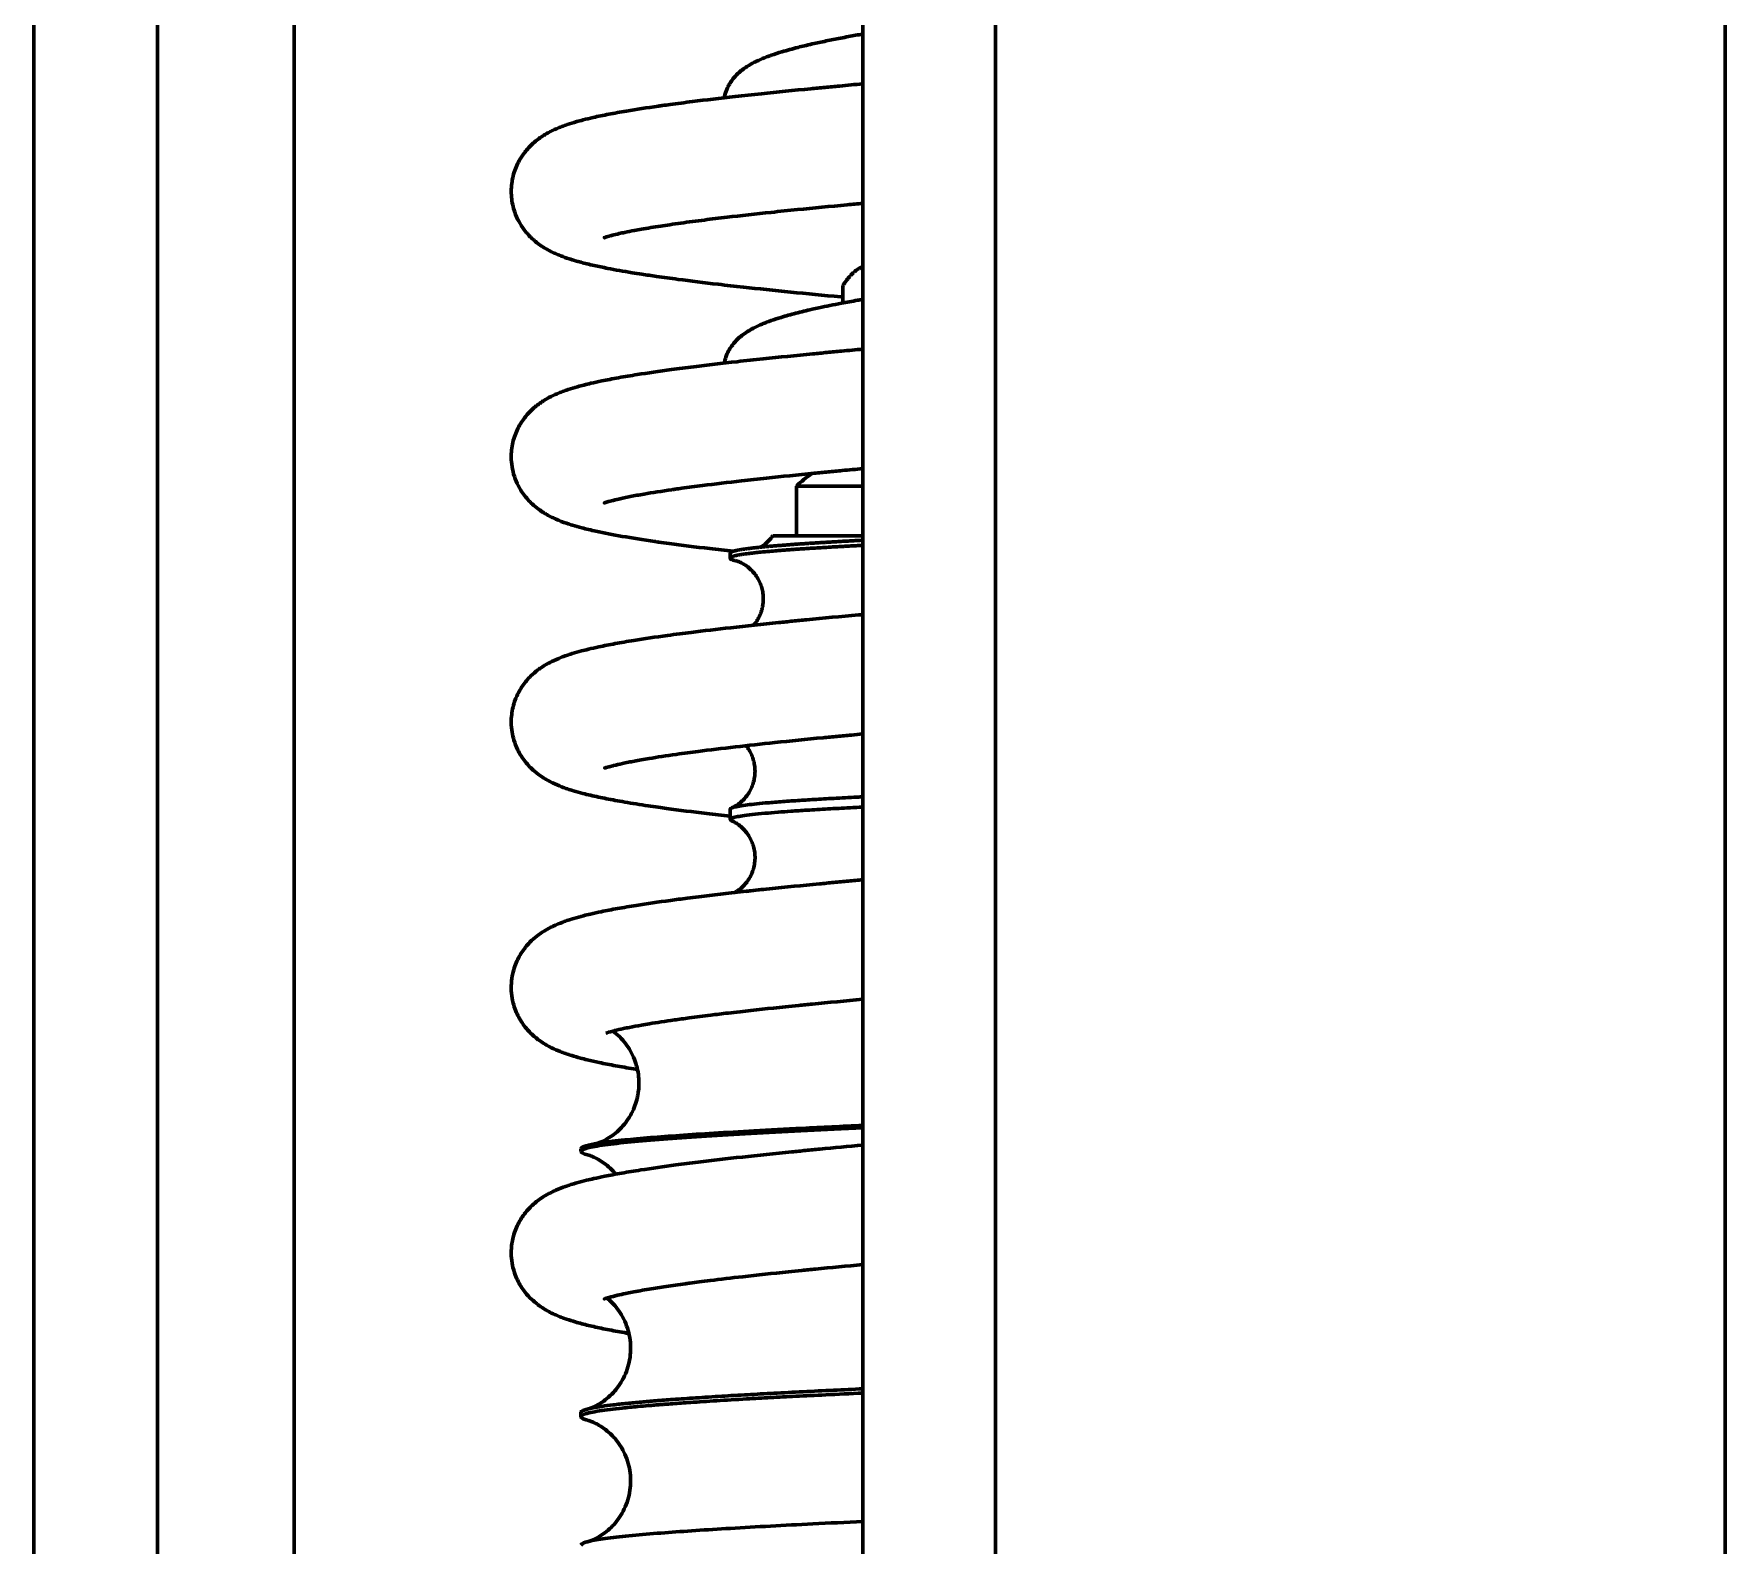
# Model space of a CAD drawing. Header units: millimetres. Extents: x 0 to 840, y 0 to 594.
# Drawn here: x 233.069 to 236.469, y 421.966 to 425.004 of the extents above; entities that cross this region are included whole.
import ezdxf

# ---------------------------------------------------------------- set-up
doc = ezdxf.new("R2010")
doc.units = ezdxf.units.MM
doc.linetypes.add('K5LT_BASIC', pattern=[0])
doc.layers.add('Системный слой', color=7, linetype='Continuous')

msp = doc.modelspace()

# ---------------------------------------------------------------- linework, layer by layer
at = {"layer": 'Системный слой', "color": 5, "linetype": 'K5LT_BASIC', "lineweight": 60, "true_color": 0x0000ff}
for p, q in [((236.46886, 512.31632), (236.46886, 411.74583)), ((235.00219, 512.30589), (235.00219, 411.73474)), ((233.06929, 445.75139), (233.06929, 413.77201)), ((233.31772, 445.75139), (233.31772, 413.77201)), ((233.59245, 413.73968), (233.59245, 445.75139)), ((234.73553, 445.61806), (234.73553, 413.95986)), ((234.73553, 424.53627), (234.72726, 424.53149)), ((234.69546, 424.49756), (234.69546, 424.4626)), ((234.60219, 424.09462), (234.60219, 423.99462)), ((234.60219, 424.09462), (234.73553, 424.09462)), ((234.73553, 423.99462), (234.55441, 423.99462)), ((234.46886, 423.95962), (234.46886, 423.94961)), ((234.46886, 423.44491), (234.46886, 423.42433)), ((234.16886, 422.76233), (234.16886, 422.75705)), ((234.16886, 422.23218), (234.16886, 422.22372))]:
    msp.add_line(p, q, dxfattribs=at)
for centre, radius, start, end in [((234.76043, 423.93), 0.22834, 123.75279, 133.8685), ((234.62687, 422.28491), 1.00298, 94.89935, 97.24787), ((234.18329, 421.95403), 0.01844, 93.68512, 141.45994)]:
    msp.add_arc(centre, radius, start, end, dxfattribs=at)
for points, knots in [([(234.73553, 425.00326), (234.72572, 425.00153), (234.71614, 424.99981), (234.70152, 424.99709), (234.69631, 424.9961), (234.68603, 424.99412), (234.68096, 424.99313), (234.67128, 424.9912), (234.66665, 424.99026), (234.65724, 424.98831), (234.65248, 424.9873), (234.64312, 424.98528), (234.63853, 424.98426), (234.62855, 424.98201), (234.62321, 424.98076), (234.61368, 424.97848), (234.60947, 424.97744), (234.59387, 424.97349), (234.58308, 424.97053), (234.5655, 424.96524), (234.55839, 424.96294), (234.54839, 424.95942), (234.54529, 424.95829), (234.53658, 424.95496), (234.53112, 424.9527), (234.5232, 424.94909), (234.5206, 424.94785), (234.51276, 424.94389), (234.50771, 424.94107), (234.50047, 424.93641), (234.49822, 424.93487), (234.49394, 424.93175), (234.49183, 424.93011), (234.48613, 424.92535), (234.4827, 424.92216), (234.47728, 424.91621), (234.47563, 424.91426), (234.47222, 424.90983), (234.47067, 424.90762), (234.46763, 424.90285), (234.46619, 424.90033), (234.46293, 424.89394), (234.46106, 424.88946), (234.4588, 424.88255), (234.45793, 424.87933), (234.45722, 424.87596), (234.45713, 424.87552), (234.45705, 424.87509)], [18.2250914, 18.2250914, 18.2250914, 18.2250914, 18.7706793, 18.7706793, 19.0807704, 19.0807704, 19.3916881, 19.3916881, 19.6856801, 19.6856801, 19.9988883, 19.9988883, 20.3127203, 20.3127203, 20.6943645, 20.6943645, 21.0098802, 21.0098802, 21.8880839, 21.8880839, 22.5364101, 22.5364101, 22.8405177, 22.8405177, 23.400295, 23.400295, 23.6827074, 23.6827074, 24.2424847, 24.2424847, 24.4876007, 24.4876007, 24.7217422, 24.7217422, 25.1247771, 25.1247771, 25.3267617, 25.3267617, 25.5213379, 25.5213379, 25.7110025, 25.7110025, 25.9934658, 25.9934658, 26.1792632, 26.1792632, 26.2062034, 26.2062034, 26.2062034, 26.2062034]), ([(234.69546, 424.47443), (234.69403, 424.47456), (234.69261, 424.4747), (234.6566, 424.47807), (234.623, 424.4813), (234.55757, 424.48785), (234.52578, 424.49116), (234.4868, 424.49541), (234.4783, 424.49636), (234.46149, 424.49824), (234.45318, 424.49919), (234.41651, 424.50344), (234.38954, 424.50675), (234.35672, 424.51106), (234.34941, 424.51204), (234.33506, 424.51401), (234.32801, 424.51499), (234.31084, 424.51745), (234.3009, 424.51893), (234.28469, 424.52143), (234.27829, 424.52245), (234.25453, 424.52633), (234.23818, 424.52922), (234.21349, 424.53405), (234.20443, 424.53593), (234.19086, 424.53896), (234.18603, 424.54009), (234.17299, 424.54328), (234.16502, 424.54539), (234.15336, 424.54879), (234.1491, 424.5501), (234.1394, 424.55327), (234.13412, 424.55512), (234.12464, 424.55884), (234.12138, 424.56019), (234.11436, 424.56332), (234.1109, 424.56496), (234.10109, 424.57), (234.09425, 424.57394), (234.08415, 424.58098), (234.08082, 424.58348), (234.07514, 424.58817), (234.0728, 424.59023), (234.06811, 424.59465), (234.06577, 424.597), (234.0605, 424.60272), (234.05758, 424.6062), (234.05092, 424.61507), (234.04727, 424.62069), (234.0409, 424.63262), (234.03819, 424.6387), (234.03426, 424.65001), (234.03286, 424.65493), (234.03065, 424.66508), (234.02986, 424.67023), (234.02891, 424.68065), (234.02876, 424.6859), (234.0291, 424.69633), (234.02961, 424.70155), (234.03121, 424.71174), (234.03235, 424.71682), (234.03511, 424.72651), (234.0368, 424.73129), (234.0406, 424.7404), (234.04274, 424.74479), (234.04823, 424.75463), (234.05171, 424.75987), (234.05607, 424.76559), (234.0568, 424.76651), (234.06038, 424.77097), (234.06341, 424.77435), (234.06933, 424.7804), (234.07252, 424.78336), (234.07859, 424.78856), (234.0818, 424.79106), (234.08801, 424.79558), (234.09108, 424.79763), (234.09741, 424.80159), (234.10026, 424.80323), (234.10937, 424.80819), (234.11463, 424.81067), (234.12343, 424.81448), (234.12702, 424.81593), (234.13399, 424.81859), (234.13771, 424.81993), (234.14772, 424.82332), (234.15396, 424.82524), (234.16467, 424.82828), (234.16903, 424.82946), (234.17989, 424.83226), (234.18668, 424.8339), (234.19872, 424.83662), (234.20371, 424.8377), (234.21411, 424.83987), (234.21949, 424.84095), (234.23618, 424.84418), (234.24803, 424.84632), (234.2803, 424.85178), (234.30166, 424.85507), (234.32719, 424.8587), (234.32975, 424.85906), (234.33748, 424.86014), (234.34272, 424.86086), (234.35528, 424.86256), (234.36268, 424.86354), (234.37771, 424.8655), (234.38536, 424.86647), (234.42017, 424.87082), (234.44883, 424.87418), (234.48756, 424.87849), (234.49623, 424.87944), (234.51377, 424.88133), (234.52265, 424.88228), (234.56341, 424.88657), (234.59658, 424.88991), (234.6404, 424.89416), (234.64994, 424.89508), (234.66917, 424.89692), (234.67885, 424.89783), (234.70406, 424.90019), (234.7197, 424.90164), (234.73553, 424.90309)], [18.3227417, 18.3227417, 18.3227417, 18.3227417, 18.3704498, 18.3704498, 19.5308546, 19.5308546, 20.7141117, 20.7141117, 21.0499595, 21.0499595, 21.3875521, 21.3875521, 22.5628634, 22.5628634, 22.9081862, 22.9081862, 23.2544002, 23.2544002, 23.7702593, 23.7702593, 24.121159, 24.121159, 25.1051267, 25.1051267, 25.7155333, 25.7155333, 26.0677305, 26.0677305, 26.6781372, 26.6781372, 27.0145441, 27.0145441, 27.4781001, 27.4781001, 27.7623709, 27.7623709, 28.0340049, 28.0340049, 28.524361, 28.524361, 28.7493944, 28.7493944, 28.9053048, 28.9053048, 29.0600251, 29.0600251, 29.2570405, 29.2570405, 29.5253406, 29.5253406, 29.7722772, 29.7722772, 29.9532588, 29.9532588, 30.1326173, 30.1326173, 30.3114786, 30.3114786, 30.4909698, 30.4909698, 30.6722447, 30.6722447, 30.8565122, 30.8565122, 31.0442556, 31.0442556, 31.2976358, 31.2976358, 31.3478232, 31.3478232, 31.545449, 31.545449, 31.7458628, 31.7458628, 31.9535117, 31.9535117, 32.1703858, 32.1703858, 32.3991329, 32.3991329, 32.8391563, 32.8391563, 33.1213735, 33.1213735, 33.4218591, 33.4218591, 33.9374021, 33.9374021, 34.27295, 34.27295, 34.7733619, 34.7733619, 35.1232088, 35.1232088, 35.476828, 35.476828, 36.1973801, 36.1973801, 37.3423878, 37.3423878, 37.4689518, 37.4689518, 37.7220798, 37.7220798, 38.06792, 38.06792, 38.4122504, 38.4122504, 39.608677, 39.608677, 39.9478688, 39.9478688, 40.2858801, 40.2858801, 41.4815674, 41.4815674, 41.8106897, 41.8106897, 42.1386795, 42.1386795, 42.6575519, 42.6575519, 42.6575519, 42.6575519]), ([(234.21625, 424.59392), (234.21622, 424.5939), (234.21542, 424.59355), (234.21595, 424.59377), (234.21632, 424.59391), (234.21838, 424.59467), (234.22176, 424.59579), (234.22734, 424.5974), (234.22969, 424.59805), (234.23615, 424.59974), (234.24078, 424.60087), (234.24956, 424.60287), (234.25325, 424.60368), (234.26301, 424.60573), (234.26945, 424.60701), (234.28099, 424.60918), (234.28582, 424.61005), (234.30266, 424.61302), (234.31548, 424.61512), (234.33524, 424.61816), (234.34134, 424.61908), (234.36195, 424.62209), (234.37715, 424.62419), (234.40096, 424.62733), (234.40891, 424.62836), (234.42436, 424.63031), (234.43181, 424.63123), (234.44699, 424.63308), (234.45472, 424.634), (234.49049, 424.63821), (234.52015, 424.6415), (234.55991, 424.64571), (234.56864, 424.64662), (234.58629, 424.64844), (234.5952, 424.64935), (234.6363, 424.6535), (234.66969, 424.65674), (234.71451, 424.66095), (234.72497, 424.66193), (234.73553, 424.6629)], [0, 0, 0, 0, 0.310829, 0.310829, 0.6247213, 0.6247213, 1.3463497, 1.3463497, 1.702406, 1.702406, 2.2923507, 2.2923507, 2.6843801, 2.6843801, 3.2743247, 3.2743247, 3.6725593, 3.6725593, 4.5995204, 4.5995204, 4.9969818, 4.9969818, 5.9023564, 5.9023564, 6.3404874, 6.3404874, 6.7334381, 6.7334381, 7.1255579, 7.1255579, 8.5173905, 8.5173905, 8.9022573, 8.9022573, 9.2857875, 9.2857875, 10.6500369, 10.6500369, 11.0604551, 11.0604551, 11.0604551, 11.0604551]), ([(234.69546, 424.49756), (234.6969, 424.49973), (234.69978, 424.5039), (234.70412, 424.50972), (234.70846, 424.51504), (234.71281, 424.51984), (234.71716, 424.52407), (234.7215, 424.52772), (234.72487, 424.53007), (234.72679, 424.53122), (234.72726, 424.53149)], [0, 0, 0, 0, 0.04586871, 0.09143638, 0.1369278, 0.18234808, 0.22762778, 0.27246308, 0.31735279, 0.33183362, 0.33183362, 0.33183362, 0.33183362]), ([(234.72726, 424.53149), (234.72822, 424.53205), (234.7306, 424.53331), (234.73336, 424.53442), (234.73515, 424.53498), (234.73553, 424.53509)], [0.331833624, 0.331833624, 0.331833624, 0.331833624, 0.36167937, 0.40535695, 0.416778531, 0.416778531, 0.416778531, 0.416778531]), ([(234.45704, 424.34169), (234.45739, 424.34349), (234.4578, 424.34531), (234.45899, 424.34987), (234.4599, 424.35274), (234.46196, 424.35822), (234.46308, 424.3608), (234.46622, 424.36718), (234.46817, 424.3705), (234.47278, 424.37736), (234.47517, 424.3804), (234.47876, 424.38452), (234.47986, 424.38572), (234.48278, 424.38876), (234.48469, 424.39059), (234.48848, 424.39401), (234.49048, 424.39568), (234.49622, 424.40019), (234.49999, 424.40281), (234.50607, 424.40664), (234.50819, 424.4079), (234.51278, 424.41049), (234.51508, 424.41172), (234.52261, 424.41555), (234.52795, 424.41798), (234.53625, 424.42145), (234.53908, 424.42258), (234.54815, 424.42606), (234.55454, 424.42829), (234.56459, 424.43157), (234.56805, 424.43266), (234.58082, 424.43654), (234.59055, 424.43924), (234.61122, 424.44459), (234.62214, 424.44722), (234.63816, 424.45085), (234.64276, 424.45187), (234.66173, 424.45597), (234.67683, 424.45903), (234.69789, 424.46307), (234.70314, 424.46406), (234.71378, 424.46603), (234.71918, 424.46701), (234.72824, 424.46864), (234.73187, 424.46928), (234.73553, 424.46993)], [4.1145899, 4.1145899, 4.1145899, 4.1145899, 4.2219672, 4.2219672, 4.4025013, 4.4025013, 4.5838581, 4.5838581, 4.8555785, 4.8555785, 5.1490585, 5.1490585, 5.2743234, 5.2743234, 5.4842248, 5.4842248, 5.7018151, 5.7018151, 6.1216104, 6.1216104, 6.3652268, 6.3652268, 6.6213938, 6.6213938, 7.1852695, 7.1852695, 7.4746, 7.4746, 8.0844292, 8.0844292, 8.3936894, 8.3936894, 9.196247, 9.196247, 9.9988046, 9.9988046, 10.3132314, 10.3132314, 11.269846, 11.269846, 11.5806098, 11.5806098, 11.8903221, 11.8903221, 12.0936165, 12.0936165, 12.0936165, 12.0936165]), ([(234.47493, 423.9634), (234.45885, 423.9652), (234.44319, 423.967), (234.39911, 423.97223), (234.37186, 423.97566), (234.33916, 423.98011), (234.33206, 423.98109), (234.32248, 423.98245), (234.31987, 423.98283), (234.29381, 423.9866), (234.27213, 423.99001), (234.2329, 423.99684), (234.21548, 424.0002), (234.19416, 424.00488), (234.18926, 424.006), (234.17977, 424.00827), (234.17504, 424.00945), (234.16422, 424.0123), (234.15808, 424.01403), (234.14787, 424.01716), (234.1441, 424.01837), (234.13295, 424.0222), (234.12596, 424.02486), (234.1154, 424.02951), (234.11182, 424.03118), (234.10494, 424.03467), (234.10151, 424.03652), (234.09742, 424.03894), (234.09685, 424.03928), (234.09524, 424.04025), (234.09421, 424.04089), (234.09108, 424.04287), (234.08896, 424.04429), (234.08262, 424.04875), (234.07829, 424.0521), (234.07079, 424.0587), (234.06767, 424.0617), (234.06159, 424.06814), (234.05864, 424.07157), (234.05303, 424.07885), (234.05033, 424.08272), (234.04442, 424.09237), (234.04134, 424.09829), (234.03615, 424.11075), (234.03405, 424.11708), (234.03087, 424.13016), (234.0298, 424.13677), (234.02885, 424.14869), (234.02875, 424.15394), (234.02921, 424.16437), (234.02977, 424.16958), (234.03149, 424.17974), (234.03267, 424.1848), (234.03554, 424.19445), (234.03727, 424.1992), (234.04115, 424.20825), (234.04333, 424.2126), (234.04808, 424.22091), (234.05062, 424.22484), (234.05505, 424.23098), (234.05687, 424.23331), (234.06157, 424.239), (234.06461, 424.2423), (234.07054, 424.24822), (234.07375, 424.25112), (234.07983, 424.25621), (234.08305, 424.25867), (234.08927, 424.2631), (234.09234, 424.26512), (234.09868, 424.269), (234.10153, 424.27062), (234.11072, 424.27553), (234.11604, 424.27798), (234.12492, 424.28176), (234.12854, 424.2832), (234.13557, 424.28583), (234.13932, 424.28716), (234.14933, 424.29049), (234.15553, 424.29237), (234.16625, 424.29538), (234.17065, 424.29656), (234.17958, 424.29883), (234.18431, 424.29998), (234.19606, 424.30271), (234.20326, 424.30429), (234.21601, 424.30692), (234.22143, 424.308), (234.23837, 424.31125), (234.25046, 424.31341), (234.26933, 424.31658), (234.27563, 424.3176), (234.30328, 424.32199), (234.32619, 424.32531), (234.35796, 424.32959), (234.36539, 424.33057), (234.38049, 424.33252), (234.38816, 424.33349), (234.42329, 424.33786), (234.45225, 424.34124), (234.49132, 424.34557), (234.50002, 424.34651), (234.51763, 424.34841), (234.52653, 424.34936), (234.56741, 424.35364), (234.60067, 424.35698), (234.64458, 424.36123), (234.65414, 424.36215), (234.67341, 424.36398), (234.68311, 424.3649), (234.70695, 424.36713), (234.72116, 424.36844), (234.73553, 424.36975)], [24.7338563, 24.7338563, 24.7338563, 24.7338563, 25.4738291, 25.4738291, 26.8807476, 26.8807476, 27.2803865, 27.2803865, 27.4317245, 27.4317245, 28.8023067, 28.8023067, 30.1086278, 30.1086278, 30.5147964, 30.5147964, 30.9185028, 30.9185028, 31.4859282, 31.4859282, 31.8586149, 31.8586149, 32.5311307, 32.5311307, 32.8539614, 32.8539614, 33.1536373, 33.1536373, 33.2026104, 33.2026104, 33.2892128, 33.2892128, 33.4624178, 33.4624178, 33.8000809, 33.8000809, 34.0381902, 34.0381902, 34.2666585, 34.2666585, 34.4890531, 34.4890531, 34.7829661, 34.7829661, 35.0591972, 35.0591972, 35.3256998, 35.3256998, 35.5325274, 35.5325274, 35.7400471, 35.7400471, 35.9495447, 35.9495447, 36.1623585, 36.1623585, 36.3791707, 36.3791707, 36.5970433, 36.5970433, 36.7413522, 36.7413522, 36.9696087, 36.9696087, 37.2023892, 37.2023892, 37.4440033, 37.4440033, 37.696638, 37.696638, 37.9631942, 37.9631942, 38.4796151, 38.4796151, 38.8087757, 38.8087757, 39.15887, 39.15887, 39.7493166, 39.7493166, 40.1384294, 40.1384294, 40.5388851, 40.5388851, 41.1203975, 41.1203975, 41.5290472, 41.5290472, 42.372552, 42.372552, 42.7800113, 42.7800113, 44.1225251, 44.1225251, 44.5217845, 44.5217845, 44.9193256, 44.9193256, 46.3099598, 46.3099598, 46.7016127, 46.7016127, 47.0918836, 47.0918836, 48.4721529, 48.4721529, 48.8521207, 48.8521207, 49.2307893, 49.2307893, 49.7748594, 49.7748594, 49.7748594, 49.7748594]), ([(234.21849, 424.06174), (234.21858, 424.06179), (234.2147, 424.05997), (234.21813, 424.06125), (234.22173, 424.06243), (234.22612, 424.06372), (234.22884, 424.06448), (234.23471, 424.06605), (234.2411, 424.0676), (234.24829, 424.06926), (234.25195, 424.07006), (234.25968, 424.0717), (234.26378, 424.07254), (234.27666, 424.07507), (234.28594, 424.07677), (234.31256, 424.08136), (234.33123, 424.08429), (234.35384, 424.08756), (234.35606, 424.08788), (234.36268, 424.08882), (234.36714, 424.08945), (234.37835, 424.091), (234.38517, 424.09192), (234.39913, 424.09376), (234.40626, 424.09468), (234.43803, 424.09872), (234.46426, 424.10185), (234.50011, 424.1059), (234.50835, 424.10682), (234.52505, 424.10865), (234.5335, 424.10956), (234.57261, 424.11374), (234.60463, 424.11701), (234.6471, 424.12118), (234.6564, 424.12209), (234.67515, 424.12389), (234.6846, 424.1248), (234.70777, 424.12699), (234.72157, 424.12828), (234.73553, 424.12957)], [0, 0, 0, 0, 0.3314751, 0.3314751, 0.6113155, 0.6113155, 0.7448081, 0.7448081, 1.1006969, 1.1006969, 1.4054155, 1.4054155, 1.716155, 1.716155, 2.323442, 2.323442, 3.3285359, 3.3285359, 3.4369127, 3.4369127, 3.6486879, 3.6486879, 3.9598289, 3.9598289, 4.2700963, 4.2700963, 5.3150552, 5.3150552, 5.6207488, 5.6207488, 5.9252139, 5.9252139, 7.0095675, 7.0095675, 7.3094993, 7.3094993, 7.6085986, 7.6085986, 8.0359908, 8.0359908, 8.0359908, 8.0359908]), ([(234.46886, 423.95962), (234.46886, 423.95971), (234.46888, 423.95988), (234.46899, 423.96022), (234.46921, 423.96055), (234.46953, 423.96089), (234.46984, 423.96115), (234.47023, 423.96142), (234.47069, 423.9617), (234.47125, 423.962), (234.4719, 423.9623), (234.47267, 423.96262), (234.47356, 423.96295), (234.47457, 423.96329), (234.4757, 423.96364), (234.47696, 423.964), (234.47834, 423.96436), (234.47985, 423.96472), (234.48146, 423.96508), (234.48317, 423.96544), (234.48497, 423.9658), (234.4869, 423.96616), (234.489, 423.96653), (234.49158, 423.96696), (234.49463, 423.96744), (234.49812, 423.96796), (234.50137, 423.96841), (234.50432, 423.96881), (234.50724, 423.96918), (234.51082, 423.96962), (234.51513, 423.97013), (234.51955, 423.97063), (234.52332, 423.97103), (234.52642, 423.97136), (234.52927, 423.97165), (234.5323, 423.97196), (234.53554, 423.97227), (234.53896, 423.9726), (234.54256, 423.97294), (234.54633, 423.97328), (234.55026, 423.97363), (234.55433, 423.97398), (234.55852, 423.97434), (234.5628, 423.9747), (234.56715, 423.97505), (234.57154, 423.9754), (234.57593, 423.97574), (234.5803, 423.97608), (234.58457, 423.9764), (234.58878, 423.97672), (234.59289, 423.97702), (234.5969, 423.97731), (234.6008, 423.97758), (234.60462, 423.97785), (234.60837, 423.97811), (234.61209, 423.97837), (234.61695, 423.97869), (234.62181, 423.97902), (234.62793, 423.97942), (234.63289, 423.97974), (234.63937, 423.98015), (234.64486, 423.9805), (234.65064, 423.98086), (234.65533, 423.98114), (234.66026, 423.98144), (234.66551, 423.98176), (234.67099, 423.98208), (234.67674, 423.98242), (234.68273, 423.98276), (234.68901, 423.98312), (234.69554, 423.98349), (234.70232, 423.98387), (234.70929, 423.98425), (234.71647, 423.98465), (234.72519, 423.98512), (234.73158, 423.98546), (234.73553, 423.98566)], [0.39154456, 0.39154456, 0.39154456, 0.39154456, 0.39629828, 0.40060487, 0.40928113, 0.4136743, 0.4182438, 0.42295619, 0.42792102, 0.43299543, 0.4383651, 0.44392057, 0.44973813, 0.45563219, 0.46170238, 0.46787243, 0.47416583, 0.48048288, 0.48679435, 0.49307667, 0.49927715, 0.50542493, 0.51190563, 0.51877189, 0.52810345, 0.53709741, 0.54575393, 0.55182967, 0.55774163, 0.56542748, 0.57507431, 0.58442216, 0.59153232, 0.59649099, 0.60155984, 0.6069238, 0.61247293, 0.6182823, 0.62416685, 0.63022297, 0.63637531, 0.64264477, 0.64893453, 0.65521166, 0.66145475, 0.66760913, 0.67370739, 0.67958458, 0.68529579, 0.69073013, 0.69605358, 0.70109692, 0.7059719, 0.71062131, 0.71521507, 0.7196686, 0.72403962, 0.73253726, 0.73674683, 0.74520076, 0.74947457, 0.75852756, 0.76339245, 0.76837354, 0.77367284, 0.77917341, 0.78495983, 0.79082991, 0.79695171, 0.80324035, 0.80977818, 0.81639692, 0.82317675, 0.83003501, 0.83696847, 0.84782534, 0.84782534, 0.84782534, 0.84782534]), ([(234.46886, 423.94961), (234.46886, 423.95022), (234.46985, 423.95148), (234.47406, 423.95324), (234.4797, 423.9547), (234.48442, 423.95567), (234.48772, 423.95628), (234.49007, 423.95668), (234.49223, 423.95703), (234.49433, 423.95736), (234.49649, 423.95768), (234.49875, 423.958), (234.50112, 423.95833), (234.50379, 423.95869), (234.50694, 423.95909), (234.51169, 423.95968), (234.51936, 423.96056), (234.53142, 423.96182), (234.54641, 423.96322), (234.56111, 423.96446), (234.57194, 423.96532), (234.57926, 423.96587), (234.58591, 423.96637), (234.59213, 423.96682), (234.59819, 423.96725), (234.60285, 423.96757), (234.60765, 423.9679), (234.61283, 423.96825), (234.61861, 423.96864), (234.62641, 423.96914), (234.63722, 423.96983), (234.65097, 423.97067), (234.66487, 423.9715), (234.67827, 423.97227), (234.68942, 423.9729), (234.69963, 423.97346), (234.70988, 423.97401), (234.72067, 423.97459), (234.72989, 423.97507), (234.73438, 423.9753), (234.73553, 423.97536)], [0.32905998, 0.32905998, 0.32905998, 0.32905998, 0.35610443, 0.38496005, 0.40713132, 0.42095427, 0.42796576, 0.43394443, 0.43883484, 0.4436697, 0.44845912, 0.45325859, 0.45813368, 0.46307422, 0.46910958, 0.47617419, 0.48901965, 0.50841221, 0.53235911, 0.55142029, 0.56380343, 0.5705429, 0.57632206, 0.58586654, 0.59062619, 0.59541985, 0.60031261, 0.60527056, 0.6109803, 0.61737676, 0.62788748, 0.64159517, 0.65498378, 0.6646269, 0.67604909, 0.68297731, 0.68977495, 0.70093687, 0.70873773, 0.71138735, 0.71138735, 0.71138735, 0.71138735]), ([(234.53032, 423.97176), (234.53238, 423.97301), (234.53462, 423.97451), (234.53973, 423.9784), (234.54266, 423.98093), (234.54802, 423.98638), (234.5505, 423.98926), (234.55335, 423.99311), (234.55389, 423.99386), (234.55441, 423.99462)], [75.6986089, 75.6986089, 75.6986089, 75.6986089, 76.7770704, 76.7770704, 78.0717894, 78.0717894, 79.2367705, 79.2367705, 79.5116211, 79.5116211, 79.5116211, 79.5116211]), ([(234.48094, 423.94427), (234.48029, 423.94442), (234.47805, 423.94493), (234.47525, 423.94569), (234.47301, 423.94647), (234.47178, 423.94698), (234.47098, 423.94737), (234.47017, 423.94783), (234.46918, 423.94858), (234.46886, 423.94921), (234.46886, 423.94961)], [0.25035992, 0.25035992, 0.25035992, 0.25035992, 0.256797357, 0.27318449, 0.283993591, 0.290950258, 0.295889816, 0.301124899, 0.311373051, 0.329059978, 0.329059978, 0.329059978, 0.329059978]), ([(234.48091, 423.94428), (234.48089, 423.94428), (234.4809, 423.94428), (234.48116, 423.94421), (234.48137, 423.94416), (234.48205, 423.94396), (234.48248, 423.94383), (234.48367, 423.94344), (234.48436, 423.9432), (234.48614, 423.94254), (234.48717, 423.94213), (234.48962, 423.94106), (234.49102, 423.9404), (234.49532, 423.93816), (234.49857, 423.93626), (234.50489, 423.93168), (234.50784, 423.92925), (234.51335, 423.92392), (234.51593, 423.92107), (234.52063, 423.91501), (234.52277, 423.91182), (234.52658, 423.90518), (234.52825, 423.90172), (234.53107, 423.89464), (234.53224, 423.89101), (234.53403, 423.88368), (234.53468, 423.87996), (234.53545, 423.87258), (234.53558, 423.86891), (234.53536, 423.86166), (234.53501, 423.85805), (234.53424, 423.85335), (234.53403, 423.85219), (234.53362, 423.85021), (234.53344, 423.8494), (234.53286, 423.84698), (234.53242, 423.84538), (234.53097, 423.84063), (234.52982, 423.83754), (234.52703, 423.83124), (234.52536, 423.82806), (234.52162, 423.82193), (234.51953, 423.81898), (234.51696, 423.8158), (234.5166, 423.81536), (234.51623, 423.81492)], [0, 0, 0, 0, 1.1190824, 1.1190824, 2.2381649, 2.2381649, 3.3565718, 3.3565718, 4.4670028, 4.4670028, 5.5774339, 5.5774339, 6.6878649, 6.6878649, 8.5710591, 8.5710591, 10.0651631, 10.0651631, 11.4185133, 11.4185133, 12.7042128, 12.7042128, 13.954201, 13.954201, 15.1783816, 15.1783816, 16.3785027, 16.3785027, 17.5478021, 17.5478021, 18.6925021, 18.6925021, 19.0744614, 19.0744614, 19.3399653, 19.3399653, 19.8733681, 19.8733681, 20.9393409, 20.9393409, 22.115829, 22.115829, 23.3334012, 23.3334012, 23.5333239, 23.5333239, 23.5333239, 23.5333239]), ([(234.46886, 423.43075), (234.45277, 423.43256), (234.43711, 423.43437), (234.39325, 423.43962), (234.36623, 423.44306), (234.33542, 423.44729), (234.32993, 423.44806), (234.31753, 423.44982), (234.31069, 423.45082), (234.28746, 423.45429), (234.27184, 423.45678), (234.24404, 423.46154), (234.23176, 423.46378), (234.21472, 423.46715), (234.20945, 423.46824), (234.19318, 423.47171), (234.18272, 423.47415), (234.16633, 423.47839), (234.16004, 423.48013), (234.14957, 423.48329), (234.14567, 423.48453), (234.13794, 423.48714), (234.13392, 423.48858), (234.12419, 423.4923), (234.11804, 423.49488), (234.10821, 423.49964), (234.10527, 423.50115), (234.09826, 423.50506), (234.09539, 423.50677), (234.0864, 423.51259), (234.08104, 423.51649), (234.07227, 423.52401), (234.06896, 423.5271), (234.06294, 423.53331), (234.05969, 423.53698), (234.05411, 423.54403), (234.05116, 423.54817), (234.04616, 423.55611), (234.04369, 423.56053), (234.03872, 423.57082), (234.03624, 423.57711), (234.03271, 423.5888), (234.03146, 423.59414), (234.02948, 423.60611), (234.0289, 423.6128), (234.02883, 423.62473), (234.02913, 423.62997), (234.03036, 423.64032), (234.03129, 423.64543), (234.03374, 423.65542), (234.03526, 423.66029), (234.0388, 423.66968), (234.04083, 423.67422), (234.04527, 423.68284), (234.04771, 423.68697), (234.05285, 423.69472), (234.0556, 423.69842), (234.05866, 423.70215), (234.05895, 423.7025), (234.06227, 423.70646), (234.06548, 423.70989), (234.07312, 423.71735), (234.07795, 423.72143), (234.08558, 423.72721), (234.08872, 423.72939), (234.09502, 423.73348), (234.09796, 423.73524), (234.10438, 423.73885), (234.10721, 423.74033), (234.11675, 423.74503), (234.12283, 423.74761), (234.13233, 423.75131), (234.13608, 423.75268), (234.14348, 423.75523), (234.1472, 423.75644), (234.15743, 423.7596), (234.16369, 423.76137), (234.1746, 423.76425), (234.17924, 423.76541), (234.19069, 423.76816), (234.19778, 423.76976), (234.21031, 423.77243), (234.2156, 423.77351), (234.22646, 423.77564), (234.23208, 423.77671), (234.24964, 423.77994), (234.26214, 423.78208), (234.29616, 423.78758), (234.31873, 423.79091), (234.35094, 423.79532), (234.35917, 423.79642), (234.37504, 423.79849), (234.38265, 423.79946), (234.41557, 423.80359), (234.44218, 423.80674), (234.50085, 423.81333), (234.53319, 423.81677), (234.57602, 423.82114), (234.58522, 423.82207), (234.60379, 423.82392), (234.61315, 423.82484), (234.6562, 423.82905), (234.69098, 423.83233), (234.72963, 423.83588), (234.73258, 423.83615), (234.73553, 423.83642)], [21.0454479, 21.0454479, 21.0454479, 21.0454479, 21.6741007, 21.6741007, 22.8608933, 22.8608933, 23.1233174, 23.1233174, 23.4624472, 23.4624472, 24.3012648, 24.3012648, 25.039659, 25.039659, 25.3846504, 25.3846504, 26.1230445, 26.1230445, 26.6142334, 26.6142334, 26.9288313, 26.9288313, 27.2352023, 27.2352023, 27.7244996, 27.7244996, 27.9803572, 27.9803572, 28.2131188, 28.2131188, 28.573905, 28.573905, 28.7717378, 28.7717378, 28.963121, 28.963121, 29.1501307, 29.1501307, 29.3345201, 29.3345201, 29.578722, 29.578722, 29.7725099, 29.7725099, 30.0062958, 30.0062958, 30.189164, 30.189164, 30.3719216, 30.3719216, 30.554496, 30.554496, 30.7371302, 30.7371302, 30.920526, 30.920526, 31.1058733, 31.1058733, 31.1251205, 31.1251205, 31.3274195, 31.3274195, 31.6249797, 31.6249797, 31.8341476, 31.8341476, 32.0539997, 32.0539997, 32.2874934, 32.2874934, 32.7717809, 32.7717809, 33.0623835, 33.0623835, 33.3656953, 33.3656953, 33.8562364, 33.8562364, 34.1912496, 34.1912496, 34.6817907, 34.6817907, 35.0255594, 35.0255594, 35.370553, 35.370553, 36.0826303, 36.0826303, 37.2155284, 37.2155284, 37.5925606, 37.5925606, 37.9280302, 37.9280302, 39.0175641, 39.0175641, 40.2164739, 40.2164739, 40.5398836, 40.5398836, 40.8620387, 40.8620387, 42.0075888, 42.0075888, 42.1018284, 42.1018284, 42.1018284, 42.1018284]), ([(234.21683, 423.52754), (234.21742, 423.52783), (234.21549, 423.52698), (234.22014, 423.52859), (234.2247, 423.52999), (234.22991, 423.53143), (234.23274, 423.53218), (234.24026, 423.5341), (234.24605, 423.53544), (234.25615, 423.53763), (234.26011, 423.53846), (234.27223, 423.54089), (234.28081, 423.5425), (234.29512, 423.54503), (234.30036, 423.54592), (234.32233, 423.54957), (234.34061, 423.55236), (234.36789, 423.55623), (234.37552, 423.55728), (234.3902, 423.55925), (234.3972, 423.56018), (234.42789, 423.56414), (234.45312, 423.5672), (234.50491, 423.57314), (234.53132, 423.57603), (234.58984, 423.58218), (234.62226, 423.58544), (234.66518, 423.5896), (234.67458, 423.59051), (234.69353, 423.59231), (234.70308, 423.59321), (234.72026, 423.59482), (234.72787, 423.59553), (234.73553, 423.59624)], [0, 0, 0, 0, 0.4103815, 0.4103815, 0.7650629, 0.7650629, 0.9442253, 0.9442253, 1.4941526, 1.4941526, 1.8199188, 1.8199188, 2.4288194, 2.4288194, 2.7588217, 2.7588217, 3.7626173, 3.7626173, 4.136729, 4.136729, 4.4632386, 4.4632386, 5.5379716, 5.5379716, 6.5486144, 6.5486144, 7.6854001, 7.6854001, 8.0001348, 8.0001348, 8.3140391, 8.3140391, 8.560435, 8.560435, 8.560435, 8.560435]), ([(234.4717, 423.44739), (234.4717, 423.44739), (234.47171, 423.4474), (234.47183, 423.44745), (234.47192, 423.44749), (234.47217, 423.4476), (234.47228, 423.44765), (234.47265, 423.44782), (234.4729, 423.44793), (234.47365, 423.44828), (234.47421, 423.44855), (234.47587, 423.44937), (234.47712, 423.45003), (234.481, 423.45225), (234.48389, 423.4541), (234.48955, 423.45841), (234.49229, 423.46076), (234.49745, 423.46591), (234.49992, 423.46872), (234.50445, 423.47469), (234.50656, 423.47788), (234.51032, 423.48461), (234.51199, 423.48816), (234.51482, 423.49552), (234.51598, 423.49934), (234.51774, 423.50716), (234.51833, 423.51117), (234.51893, 423.51924), (234.51893, 423.5233), (234.51834, 423.53138), (234.51774, 423.53539), (234.51597, 423.54324), (234.51481, 423.54706), (234.51198, 423.55443), (234.51031, 423.55797), (234.50655, 423.5647), (234.50445, 423.56789), (234.50174, 423.57145), (234.50127, 423.57205), (234.5008, 423.57264)], [0.0003098, 0.0003098, 0.0003098, 0.0003098, 0.0045652, 0.0045652, 0.0920002, 0.0920002, 0.1852397, 0.1852397, 0.3717186, 0.3717186, 0.7446765, 0.7446765, 1.4905921, 1.4905921, 2.9224101, 2.9224101, 4.1602486, 4.1602486, 5.3290508, 5.3290508, 6.4705601, 6.4705601, 7.6142103, 7.6142103, 8.762841, 8.762841, 9.9193646, 9.9193646, 11.0775897, 11.0775897, 12.2358927, 12.2358927, 13.3876067, 13.3876067, 14.5296873, 14.5296873, 15.6730429, 15.6730429, 15.9071411, 15.9071411, 15.9071411, 15.9071411]), ([(234.4717, 423.44739), (234.4723, 423.44765), (234.4752, 423.44875), (234.4831, 423.45066), (234.49796, 423.45299), (234.51683, 423.45525), (234.54026, 423.45755), (234.56956, 423.45995), (234.60255, 423.46228), (234.63827, 423.46454), (234.67797, 423.46683), (234.71162, 423.46862), (234.73182, 423.46964), (234.73553, 423.46982)], [0.13817414, 0.13817414, 0.13817414, 0.13817414, 0.14272375, 0.15718346, 0.17110987, 0.18314268, 0.19633401, 0.21079662, 0.2247147, 0.23673561, 0.24991705, 0.26437744, 0.26759785, 0.26759785, 0.26759785, 0.26759785]), ([(234.46886, 423.42433), (234.46886, 423.42438), (234.46892, 423.42526), (234.47111, 423.42697), (234.47972, 423.42938), (234.49337, 423.43177), (234.51243, 423.43422), (234.53664, 423.43664), (234.56337, 423.43887), (234.59167, 423.44095), (234.62464, 423.44313), (234.66417, 423.44549), (234.70248, 423.44757), (234.72678, 423.44881), (234.73553, 423.44925)], [0.12383857, 0.12383857, 0.12383857, 0.12383857, 0.12465613, 0.13918798, 0.15332787, 0.16641282, 0.18063423, 0.19561365, 0.20837706, 0.21927158, 0.23162155, 0.2460841, 0.2600018, 0.26759791, 0.26759791, 0.26759791, 0.26759791]), ([(234.46886, 423.44491), (234.46886, 423.44524), (234.46924, 423.44606), (234.47056, 423.44689), (234.4717, 423.44739)], [0.123838528, 0.123838528, 0.123838528, 0.123838528, 0.129543822, 0.138174137, 0.138174137, 0.138174137, 0.138174137]), ([(234.47169, 423.42184), (234.47149, 423.42193), (234.4697, 423.42276), (234.46886, 423.42359), (234.46886, 423.42433)], [0.109510031, 0.109510031, 0.109510031, 0.109510031, 0.111056709, 0.123838566, 0.123838566, 0.123838566, 0.123838566]), ([(234.4717, 423.42184), (234.47396, 423.42085), (234.47667, 423.41954), (234.48257, 423.41598), (234.48542, 423.41405), (234.49101, 423.40959), (234.49367, 423.40719), (234.49871, 423.40191), (234.50109, 423.39908), (234.5055, 423.39299), (234.50754, 423.38974), (234.51116, 423.38289), (234.51274, 423.3793), (234.51541, 423.37185), (234.51648, 423.368), (234.51805, 423.36013), (234.51855, 423.35612), (234.51896, 423.34803), (234.51886, 423.34397), (234.51807, 423.33592), (234.51738, 423.33193), (234.51543, 423.32413), (234.51418, 423.32034), (234.51117, 423.31303), (234.50942, 423.30953), (234.50551, 423.30292), (234.50336, 423.29981), (234.49876, 423.29404), (234.49634, 423.2914), (234.49132, 423.28658), (234.48878, 423.28445), (234.4837, 423.28067), (234.48124, 423.27909), (234.47883, 423.27768), (234.47865, 423.27758), (234.47847, 423.27748)], [0.000703, 0.000703, 0.000703, 0.000703, 1.6876414, 1.6876414, 3.0002127, 3.0002127, 4.1551648, 4.1551648, 5.2516933, 5.2516933, 6.3407988, 6.3407988, 7.430058, 7.430058, 8.524778, 8.524778, 9.6252021, 9.6252021, 10.7287631, 10.7287631, 11.8317907, 11.8317907, 12.9307244, 12.9307244, 14.0233656, 14.0233656, 15.1107143, 15.1107143, 16.2002782, 16.2002782, 17.3127671, 17.3127671, 18.4825993, 18.4825993, 18.5773399, 18.5773399, 18.5773399, 18.5773399]), ([(234.28263, 422.92177), (234.2822, 422.92184), (234.28177, 422.9219), (234.27914, 422.92232), (234.27696, 422.92267), (234.26847, 422.92404), (234.2623, 422.92507), (234.25028, 422.92714), (234.24439, 422.92818), (234.23291, 422.93028), (234.22733, 422.93134), (234.21636, 422.93349), (234.21105, 422.93457), (234.19752, 422.93744), (234.18945, 422.93926), (234.17703, 422.94229), (234.17254, 422.94343), (234.16193, 422.94627), (234.15605, 422.94796), (234.14645, 422.95094), (234.14229, 422.95231), (234.13457, 422.95501), (234.13095, 422.95635), (234.12123, 422.96021), (234.11592, 422.96251), (234.1065, 422.96718), (234.10314, 422.96896), (234.09645, 422.9728), (234.09297, 422.97495), (234.08416, 422.98087), (234.07817, 422.9854), (234.0693, 422.99345), (234.06615, 422.99656), (234.0617, 423.00143), (234.06035, 423.00298), (234.05633, 423.0078), (234.05371, 423.01124), (234.04857, 423.01879), (234.04608, 423.02288), (234.04148, 423.03157), (234.03941, 423.03605), (234.03573, 423.04549), (234.03416, 423.05032), (234.03121, 423.06175), (234.03005, 423.06835), (234.02879, 423.08169), (234.0287, 423.08839), (234.02954, 423.10162), (234.0305, 423.10822), (234.03303, 423.11952), (234.03447, 423.12449), (234.03778, 423.13385), (234.03971, 423.13843), (234.04399, 423.14718), (234.04636, 423.15139), (234.05139, 423.15931), (234.05409, 423.16309), (234.05712, 423.16691), (234.05741, 423.16727), (234.06051, 423.17112), (234.0635, 423.17445), (234.07085, 423.18194), (234.0756, 423.18614), (234.08504, 423.19358), (234.08993, 423.19694), (234.09799, 423.20193), (234.10083, 423.20356), (234.10728, 423.20704), (234.1102, 423.20849), (234.1198, 423.21304), (234.1262, 423.21566), (234.13601, 423.21932), (234.13971, 423.22063), (234.14733, 423.22316), (234.15104, 423.22432), (234.16121, 423.22735), (234.16759, 423.2291), (234.17861, 423.23193), (234.18332, 423.23308), (234.19498, 423.23581), (234.2021, 423.23737), (234.21475, 423.24), (234.22015, 423.24108), (234.23117, 423.24321), (234.23686, 423.24427), (234.25453, 423.24745), (234.26699, 423.24956), (234.30129, 423.25502), (234.32422, 423.25836), (234.35968, 423.26316), (234.37093, 423.26463), (234.39014, 423.26707), (234.39791, 423.26804), (234.43389, 423.27245), (234.46363, 423.27587), (234.50358, 423.28023), (234.51238, 423.28118), (234.53009, 423.28307), (234.539, 423.284), (234.58018, 423.28827), (234.61368, 423.2916), (234.65787, 423.29584), (234.6675, 423.29676), (234.68689, 423.29859), (234.69666, 423.2995), (234.7161, 423.3013), (234.72578, 423.3022), (234.73553, 423.30309)], [22.2539424, 22.2539424, 22.2539424, 22.2539424, 22.275938, 22.275938, 22.3891656, 22.3891656, 22.7189368, 22.7189368, 23.0495875, 23.0495875, 23.3813855, 23.3813855, 23.7133208, 23.7133208, 24.250872, 24.250872, 24.5767038, 24.5767038, 25.0111884, 25.0111884, 25.3203627, 25.3203627, 25.6127475, 25.6127475, 26.0472321, 26.0472321, 26.2868065, 26.2868065, 26.5130557, 26.5130557, 26.8785101, 26.8785101, 27.0718222, 27.0718222, 27.1569947, 27.1569947, 27.3273398, 27.3273398, 27.5047138, 27.5047138, 27.6779789, 27.6779789, 27.8483061, 27.8483061, 28.0648566, 28.0648566, 28.2783536, 28.2783536, 28.4929784, 28.4929784, 28.6642215, 28.6642215, 28.8388899, 28.8388899, 29.0152161, 29.0152161, 29.1931271, 29.1931271, 29.2116551, 29.2116551, 29.394236, 29.394236, 29.6747033, 29.6747033, 29.9921336, 29.9921336, 30.2073542, 30.2073542, 30.4375595, 30.4375595, 30.9210865, 30.9210865, 31.2051923, 31.2051923, 31.4979497, 31.4979497, 31.9667813, 31.9667813, 32.2913577, 32.2913577, 32.7601892, 32.7601892, 33.091721, 33.091721, 33.4237227, 33.4237227, 34.098637, 34.098637, 35.19379, 35.19379, 35.6814449, 35.6814449, 36.0036748, 36.0036748, 37.1466182, 37.1466182, 37.4638683, 37.4638683, 37.7772767, 37.7772767, 38.8947862, 38.8947862, 39.2026264, 39.2026264, 39.5094627, 39.5094627, 39.8090696, 39.8090696, 39.8090696, 39.8090696]), ([(234.21896, 422.99485), (234.22289, 422.99616), (234.22534, 422.99694), (234.23453, 422.99931), (234.23559, 422.99958), (234.24166, 423.00109), (234.2477, 423.00248), (234.25828, 423.00474), (234.26231, 423.00557), (234.27406, 423.0079), (234.28212, 423.0094), (234.29584, 423.01182), (234.30108, 423.01271), (234.32183, 423.01615), (234.33857, 423.01871), (234.36629, 423.02268), (234.37625, 423.02405), (234.39347, 423.02635), (234.40053, 423.02728), (234.41492, 423.02912), (234.42226, 423.03005), (234.44108, 423.03237), (234.45275, 423.03377), (234.47259, 423.0361), (234.48058, 423.03702), (234.51753, 423.04121), (234.54803, 423.0445), (234.58877, 423.04869), (234.5977, 423.0496), (234.61575, 423.05142), (234.62486, 423.05233), (234.66674, 423.05646), (234.70064, 423.05968), (234.73553, 423.0629)], [0, 0, 0, 0, 1.1261699, 1.1261699, 1.2458213, 1.2458213, 1.8477143, 1.8477143, 2.1957242, 2.1957242, 2.7976173, 2.7976173, 3.1488574, 3.1488574, 4.1329778, 4.1329778, 4.6540102, 4.6540102, 5.0016313, 5.0016313, 5.3484788, 5.3484788, 5.8736019, 5.8736019, 6.2172434, 6.2172434, 7.4386423, 7.4386423, 7.776514, 7.776514, 8.1132708, 8.1132708, 9.3085385, 9.3085385, 9.3085385, 9.3085385]), ([(234.23326, 422.99898), (234.23326, 422.99898), (234.23327, 422.99897), (234.23773, 422.99567), (234.24233, 422.99179), (234.251, 422.98322), (234.25502, 422.97868), (234.2624, 422.969), (234.26575, 422.96391), (234.2717, 422.9533), (234.27431, 422.94781), (234.27871, 422.93654), (234.28051, 422.9308), (234.28329, 422.91917), (234.28428, 422.91332), (234.28544, 422.90164), (234.28563, 422.89584), (234.28529, 422.88537), (234.28488, 422.88073), (234.28405, 422.87483), (234.28385, 422.87351), (234.28317, 422.86958), (234.28265, 422.86698), (234.28083, 422.85926), (234.27932, 422.85421), (234.27555, 422.84389), (234.27322, 422.83864), (234.26787, 422.82842), (234.26483, 422.82347), (234.25815, 422.81401), (234.25449, 422.80953), (234.24671, 422.80115), (234.2426, 422.79731), (234.23417, 422.79034), (234.22992, 422.78732), (234.22146, 422.78193), (234.21745, 422.77979), (234.21098, 422.77666), (234.20849, 422.77562), (234.20488, 422.77422), (234.20366, 422.77379), (234.20213, 422.77327), (234.20169, 422.77313), (234.20131, 422.77301)], [7.4076974, 7.4076974, 7.4076974, 7.4076974, 7.409251, 7.409251, 8.8562954, 8.8562954, 10.1818514, 10.1818514, 11.4519293, 11.4519293, 12.6883365, 12.6883365, 13.8976567, 13.8976567, 15.0805594, 15.0805594, 16.237423, 16.237423, 17.1641639, 17.1641639, 17.4295789, 17.4295789, 17.9608271, 17.9608271, 19.0175161, 19.0175161, 20.1817269, 20.1817269, 21.3824264, 21.3824264, 22.6236825, 22.6236825, 23.920947, 23.920947, 25.3036183, 25.3036183, 26.8916489, 26.8916489, 28.3406585, 28.3406585, 29.4373856, 29.4373856, 29.9725687, 29.9725687, 29.9725687, 29.9725687]), ([(234.23262, 422.77734), (234.24022, 422.77824), (234.2626, 422.7807), (234.3061, 422.78464), (234.36622, 422.78917), (234.43582, 422.79372), (234.51769, 422.79848), (234.61718, 422.80372), (234.69326, 422.80739), (234.73553, 422.80936)], [0, 0, 0, 0, 0.8500128, 2.3036203, 3.6998769, 5.1004648, 6.5670827, 8.1575589, 10, 10, 10, 10]), ([(234.16886, 422.75705), (234.16886, 422.75734), (234.16941, 422.75966), (234.179, 422.76407), (234.21314, 422.7702), (234.26565, 422.77616), (234.33177, 422.7818), (234.40909, 422.78723), (234.49751, 422.79259), (234.59654, 422.79794), (234.67809, 422.80198), (234.72557, 422.80423), (234.73553, 422.8047)], [0, 0, 0, 0, 0.2353145, 1.8972858, 3.6140011, 5.2522312, 6.7695029, 8.2340881, 9.6947137, 11.1549852, 12.6161858, 13, 13, 13, 13]), ([(234.16886, 422.76233), (234.16886, 422.76353), (234.17186, 422.76643), (234.18742, 422.77086), (234.21106, 422.77466), (234.22776, 422.77676), (234.23262, 422.77734)], [0, 0, 0, 0, 1.6861582, 4.0578659, 6.1913211, 7, 7, 7, 7]), ([(234.2654, 422.39123), (234.25306, 422.39329), (234.2413, 422.39537), (234.22455, 422.39854), (234.21906, 422.39962), (234.20845, 422.40178), (234.20326, 422.40288), (234.18859, 422.40611), (234.17937, 422.40832), (234.16629, 422.41176), (234.16179, 422.413), (234.1516, 422.41597), (234.14601, 422.41772), (234.13621, 422.42108), (234.13275, 422.42234), (234.12544, 422.42518), (234.12184, 422.42666), (234.11116, 422.43139), (234.10369, 422.43511), (234.09263, 422.44184), (234.08928, 422.44403), (234.08415, 422.44769), (234.08242, 422.44898), (234.07717, 422.45308), (234.07359, 422.45612), (234.06541, 422.46389), (234.06077, 422.46889), (234.05358, 422.47809), (234.05086, 422.48193), (234.04578, 422.49009), (234.04344, 422.49433), (234.03916, 422.50331), (234.03726, 422.50793), (234.03398, 422.51761), (234.03261, 422.52255), (234.03019, 422.53413), (234.02933, 422.54077), (234.02869, 422.55412), (234.0289, 422.56081), (234.03034, 422.57395), (234.03159, 422.58049), (234.0346, 422.59158), (234.03623, 422.59642), (234.03992, 422.60558), (234.04201, 422.61001), (234.04661, 422.61849), (234.04909, 422.6225), (234.05382, 422.62935), (234.05602, 422.63226), (234.06107, 422.63843), (234.06406, 422.64172), (234.06995, 422.64766), (234.07315, 422.65059), (234.081, 422.65723), (234.08594, 422.66086), (234.09387, 422.6661), (234.09683, 422.6679), (234.10323, 422.67157), (234.10606, 422.67306), (234.11251, 422.67629), (234.11565, 422.67775), (234.12509, 422.68191), (234.13147, 422.68437), (234.1414, 422.68787), (234.1451, 422.6891), (234.15297, 422.69158), (234.15681, 422.69272), (234.16714, 422.69565), (234.17372, 422.69738), (234.18506, 422.70016), (234.18984, 422.70128), (234.20193, 422.704), (234.20921, 422.70554), (234.22218, 422.70815), (234.22773, 422.70922), (234.24497, 422.71244), (234.25723, 422.71458), (234.27635, 422.71772), (234.28275, 422.71874), (234.31112, 422.72315), (234.33469, 422.7265), (234.37424, 422.73174), (234.38917, 422.73363), (234.4326, 422.73896), (234.46228, 422.74238), (234.52509, 422.74926), (234.55824, 422.7527), (234.60199, 422.75707), (234.61134, 422.758), (234.63018, 422.75984), (234.63968, 422.76076), (234.67731, 422.76437), (234.70611, 422.76706), (234.73553, 422.76975)], [26.7829313, 26.7829313, 26.7829313, 26.7829313, 27.5539618, 27.5539618, 27.9412449, 27.9412449, 28.3284719, 28.3284719, 29.064729, 29.064729, 29.4418346, 29.4418346, 29.96205, 29.96205, 30.2933166, 30.2933166, 30.6134139, 30.6134139, 31.2416102, 31.2416102, 31.5010038, 31.5010038, 31.630905, 31.630905, 31.8907073, 31.8907073, 32.2242602, 32.2242602, 32.4351551, 32.4351551, 32.6403887, 32.6403887, 32.8413547, 32.8413547, 33.0393525, 33.0393525, 33.2903915, 33.2903915, 33.5394514, 33.5394514, 33.7913691, 33.7913691, 33.9922338, 33.9922338, 34.1971048, 34.1971048, 34.4030515, 34.4030515, 34.5695388, 34.5695388, 34.7828346, 34.7828346, 35.002632, 35.002632, 35.361219, 35.361219, 35.6063093, 35.6063093, 35.8664577, 35.8664577, 36.1479118, 36.1479118, 36.7088273, 36.7088273, 37.0470606, 37.0470606, 37.394497, 37.394497, 37.943611, 37.943611, 38.3247756, 38.3247756, 38.8738895, 38.8738895, 39.2612008, 39.2612008, 40.0555748, 40.0555748, 40.4405545, 40.4405545, 41.7262628, 41.7262628, 42.4609852, 42.4609852, 43.7937681, 43.7937681, 45.1427882, 45.1427882, 45.5046222, 45.5046222, 45.865016, 45.865016, 46.9199743, 46.9199743, 46.9199743, 46.9199743]), ([(234.18211, 422.75014), (234.17792, 422.75123), (234.17118, 422.75354), (234.16886, 422.75585), (234.16886, 422.75705)], [0, 0, 0, 0, 2.3776185, 5, 5, 5, 5]), ([(234.23896, 422.71131), (234.23822, 422.71219), (234.23749, 422.71307), (234.23285, 422.71839), (234.22875, 422.72246), (234.22045, 422.72974), (234.2162, 422.73297), (234.20798, 422.73853), (234.20399, 422.74085), (234.19656, 422.74473), (234.19326, 422.74617), (234.18738, 422.74854), (234.18523, 422.74922), (234.18293, 422.74992), (234.18257, 422.75002), (234.18211, 422.75014)], [19.4281144, 19.4281144, 19.4281144, 19.4281144, 19.6482279, 19.6482279, 20.7972116, 20.7972116, 21.9872141, 21.9872141, 23.274147, 23.274147, 24.7792468, 24.7792468, 26.7079689, 26.7079689, 27.9972075, 27.9972075, 27.9972075, 27.9972075]), ([(234.21629, 422.4606), (234.21619, 422.46056), (234.21579, 422.46039), (234.21793, 422.46116), (234.21924, 422.46161), (234.22312, 422.46286), (234.22803, 422.4643), (234.23635, 422.46644), (234.23925, 422.46716), (234.2475, 422.46909), (234.25298, 422.4703), (234.26291, 422.47236), (234.26718, 422.47322), (234.28206, 422.47608), (234.29366, 422.47815), (234.31167, 422.48114), (234.31732, 422.48205), (234.32864, 422.48382), (234.33431, 422.48469), (234.34628, 422.48647), (234.35258, 422.48739), (234.36552, 422.48923), (234.37215, 422.49015), (234.38194, 422.49148), (234.38497, 422.49188), (234.39414, 422.49311), (234.40038, 422.49392), (234.41391, 422.49566), (234.42123, 422.49658), (234.44942, 422.50007), (234.47128, 422.50265), (234.52321, 422.5085), (234.55391, 422.51179), (234.59487, 422.51598), (234.60385, 422.51689), (234.62197, 422.51871), (234.63112, 422.51961), (234.67109, 422.52354), (234.70288, 422.52655), (234.73553, 422.52957)], [0, 0, 0, 0, 0.674715, 0.674715, 0.9970021, 0.9970021, 1.7824709, 1.7824709, 2.1624295, 2.1624295, 2.751253, 2.751253, 3.1455288, 3.1455288, 4.0694339, 4.0694339, 4.4681649, 4.4681649, 4.8453596, 4.8453596, 5.2421262, 5.2421262, 5.638087, 5.638087, 5.8126201, 5.8126201, 6.1616864, 6.1616864, 6.5551078, 6.5551078, 7.6466617, 7.6466617, 9.0335912, 9.0335912, 9.4167366, 9.4167366, 9.798785, 9.798785, 11.0685063, 11.0685063, 11.0685063, 11.0685063]), ([(234.18211, 422.2391), (234.18211, 422.2391), (234.18211, 422.2391), (234.18218, 422.23912), (234.18217, 422.23911), (234.18229, 422.23915), (234.18231, 422.23915), (234.18249, 422.2392), (234.1826, 422.23923), (234.183, 422.23934), (234.18341, 422.23946), (234.184, 422.23964), (234.18421, 422.23971), (234.18571, 422.24018), (234.1875, 422.24077), (234.19254, 422.24276), (234.19582, 422.24416), (234.20322, 422.24796), (234.20717, 422.25021), (234.21565, 422.25586), (234.22019, 422.25927), (234.2289, 422.26692), (234.23317, 422.27117), (234.23783, 422.27658), (234.23847, 422.27734), (234.24292, 422.28275), (234.24652, 422.28779), (234.25305, 422.29851), (234.25597, 422.30419), (234.26098, 422.31603), (234.26308, 422.32221), (234.26634, 422.33486), (234.26751, 422.34137), (234.26886, 422.35454), (234.26903, 422.36124), (234.26836, 422.37455), (234.26751, 422.38119), (234.26485, 422.39418), (234.26303, 422.40055), (234.2585, 422.41281), (234.25581, 422.41871), (234.24969, 422.42988), (234.24627, 422.43515), (234.23891, 422.44493), (234.23497, 422.44943), (234.22773, 422.45671), (234.22448, 422.45963), (234.22126, 422.46226)], [0.0009658, 0.0009658, 0.0009658, 0.0009658, 0.0053846, 0.0053846, 0.1598067, 0.1598067, 0.3196135, 0.3196135, 0.6392269, 0.6392269, 1.2784538, 1.2784538, 1.5451869, 1.5451869, 3.089408, 3.089408, 4.6336292, 4.6336292, 5.9323414, 5.9323414, 7.203782, 7.203782, 8.3966468, 8.3966468, 8.5859103, 8.5859103, 9.7385489, 9.7385489, 10.8916237, 10.8916237, 12.0500147, 12.0500147, 13.2133398, 13.2133398, 14.3895212, 14.3895212, 15.5665813, 15.5665813, 16.7394811, 16.7394811, 17.9042613, 17.9042613, 19.0598632, 19.0598632, 20.2113589, 20.2113589, 21.1204688, 21.1204688, 21.1204688, 21.1204688]), ([(234.16886, 422.22372), (234.16886, 422.2238), (234.16896, 422.2253), (234.17271, 422.22815), (234.18651, 422.23197), (234.20524, 422.23533), (234.22651, 422.23829), (234.25203, 422.24123), (234.27858, 422.24383), (234.30126, 422.24582), (234.3167, 422.2471), (234.32739, 422.24795), (234.33937, 422.24888), (234.35886, 422.25033), (234.39273, 422.25272), (234.44176, 422.25588), (234.49607, 422.2591), (234.5496, 422.26207), (234.60258, 422.26486), (234.66419, 422.26796), (234.71017, 422.27017), (234.73553, 422.27136)], [0.06241389, 0.06241389, 0.06241389, 0.06241389, 0.06328231, 0.07931632, 0.09450026, 0.10621456, 0.11713588, 0.12781656, 0.13926417, 0.14643908, 0.1501709, 0.1536059, 0.1560148, 0.16059828, 0.17002224, 0.18284646, 0.19621167, 0.20618915, 0.2162101, 0.22763651, 0.2410723, 0.2410723, 0.2410723, 0.2410723]), ([(234.18211, 422.2391), (234.18541, 422.23996), (234.19364, 422.24178), (234.21055, 422.24459), (234.23303, 422.24757), (234.25981, 422.2505), (234.28884, 422.25323), (234.31974, 422.25584), (234.35586, 422.25861), (234.39974, 422.26166), (234.45008, 422.26485), (234.50256, 422.26793), (234.55724, 422.27094), (234.61473, 422.27395), (234.67471, 422.27693), (234.71557, 422.27889), (234.73553, 422.27983)], [0.08833784, 0.08833784, 0.08833784, 0.08833784, 0.09804723, 0.10875192, 0.12001539, 0.13148518, 0.1417142, 0.15083244, 0.16080697, 0.17283307, 0.18514704, 0.19672283, 0.20748212, 0.2190599, 0.23049301, 0.24106346, 0.24106346, 0.24106346, 0.24106346]), ([(234.16886, 422.23218), (234.16886, 422.23234), (234.169, 422.23344), (234.17123, 422.23556), (234.17699, 422.23771), (234.18141, 422.23892), (234.18211, 422.2391)], [0.062396819, 0.062396819, 0.062396819, 0.062396819, 0.064154586, 0.074779135, 0.086282799, 0.088337838, 0.088337838, 0.088337838, 0.088337838]), ([(234.1821, 422.2168), (234.17854, 422.21774), (234.1715, 422.22004), (234.16886, 422.22235), (234.16886, 422.22372)], [0.036476335, 0.036476335, 0.036476335, 0.036476335, 0.046980074, 0.062413892, 0.062413892, 0.062413892, 0.062413892]), ([(234.18211, 422.2168), (234.18247, 422.21671), (234.18309, 422.21654), (234.18547, 422.2158), (234.18712, 422.21526), (234.19176, 422.21347), (234.19475, 422.21222), (234.20139, 422.20892), (234.20477, 422.20708), (234.21271, 422.20211), (234.21727, 422.1989), (234.2262, 422.19149), (234.23048, 422.18748), (234.23859, 422.17862), (234.24239, 422.17387), (234.24939, 422.16367), (234.25257, 422.15826), (234.25819, 422.14685), (234.26062, 422.14086), (234.2646, 422.12845), (234.26613, 422.12205), (234.26824, 422.10899), (234.2688, 422.10236), (234.26891, 422.08905), (234.26846, 422.08239), (234.26656, 422.06924), (234.26511, 422.06277), (234.26129, 422.05019), (234.25892, 422.0441), (234.2534, 422.03249), (234.25024, 422.02695), (234.24333, 422.01662), (234.23955, 422.01178), (234.23168, 422.00298), (234.22749, 421.99893), (234.21917, 421.99182), (234.21489, 421.98866), (234.20677, 421.9833), (234.20285, 421.98109), (234.19559, 421.97739), (234.19243, 421.97605), (234.18848, 421.9745), (234.18728, 421.97406), (234.18527, 421.97337), (234.18447, 421.97312), (234.18292, 421.97265), (234.18241, 421.97251), (234.18211, 421.97243)], [0.001421, 0.001421, 0.001421, 0.001421, 1.484049, 1.484049, 2.968098, 2.968098, 4.452147, 4.452147, 5.6295748, 5.6295748, 6.9459055, 6.9459055, 8.1414275, 8.1414275, 9.2970721, 9.2970721, 10.4422961, 10.4422961, 11.5987021, 11.5987021, 12.7641019, 12.7641019, 13.9364084, 13.9364084, 15.1114246, 15.1114246, 16.2842369, 16.2842369, 17.4505475, 17.4505475, 18.6083331, 18.6083331, 19.7606082, 19.7606082, 20.9207013, 20.9207013, 22.1198565, 22.1198565, 23.4107008, 23.4107008, 24.9253672, 24.9253672, 25.8191358, 25.8191358, 26.7150086, 26.7150086, 27.9982635, 27.9982635, 27.9982635, 27.9982635]), ([(234.1821, 421.97243), (234.18489, 421.97316), (234.19642, 421.97577), (234.22532, 421.98018), (234.2754, 421.98549), (234.33408, 421.99039), (234.39829, 421.99494), (234.46937, 421.99938), (234.54817, 422.00383), (234.6371, 422.00844), (234.70101, 422.01154), (234.73553, 422.01316)], [0, 0, 0, 0, 0.6449918, 2.3052619, 3.9016298, 5.3361383, 6.6345281, 7.9211288, 9.2638845, 10.5633881, 12, 12, 12, 12])]:
    msp.add_open_spline(points, degree=3, knots=knots, dxfattribs=at)

doc.saveas('drawing.dxf')
